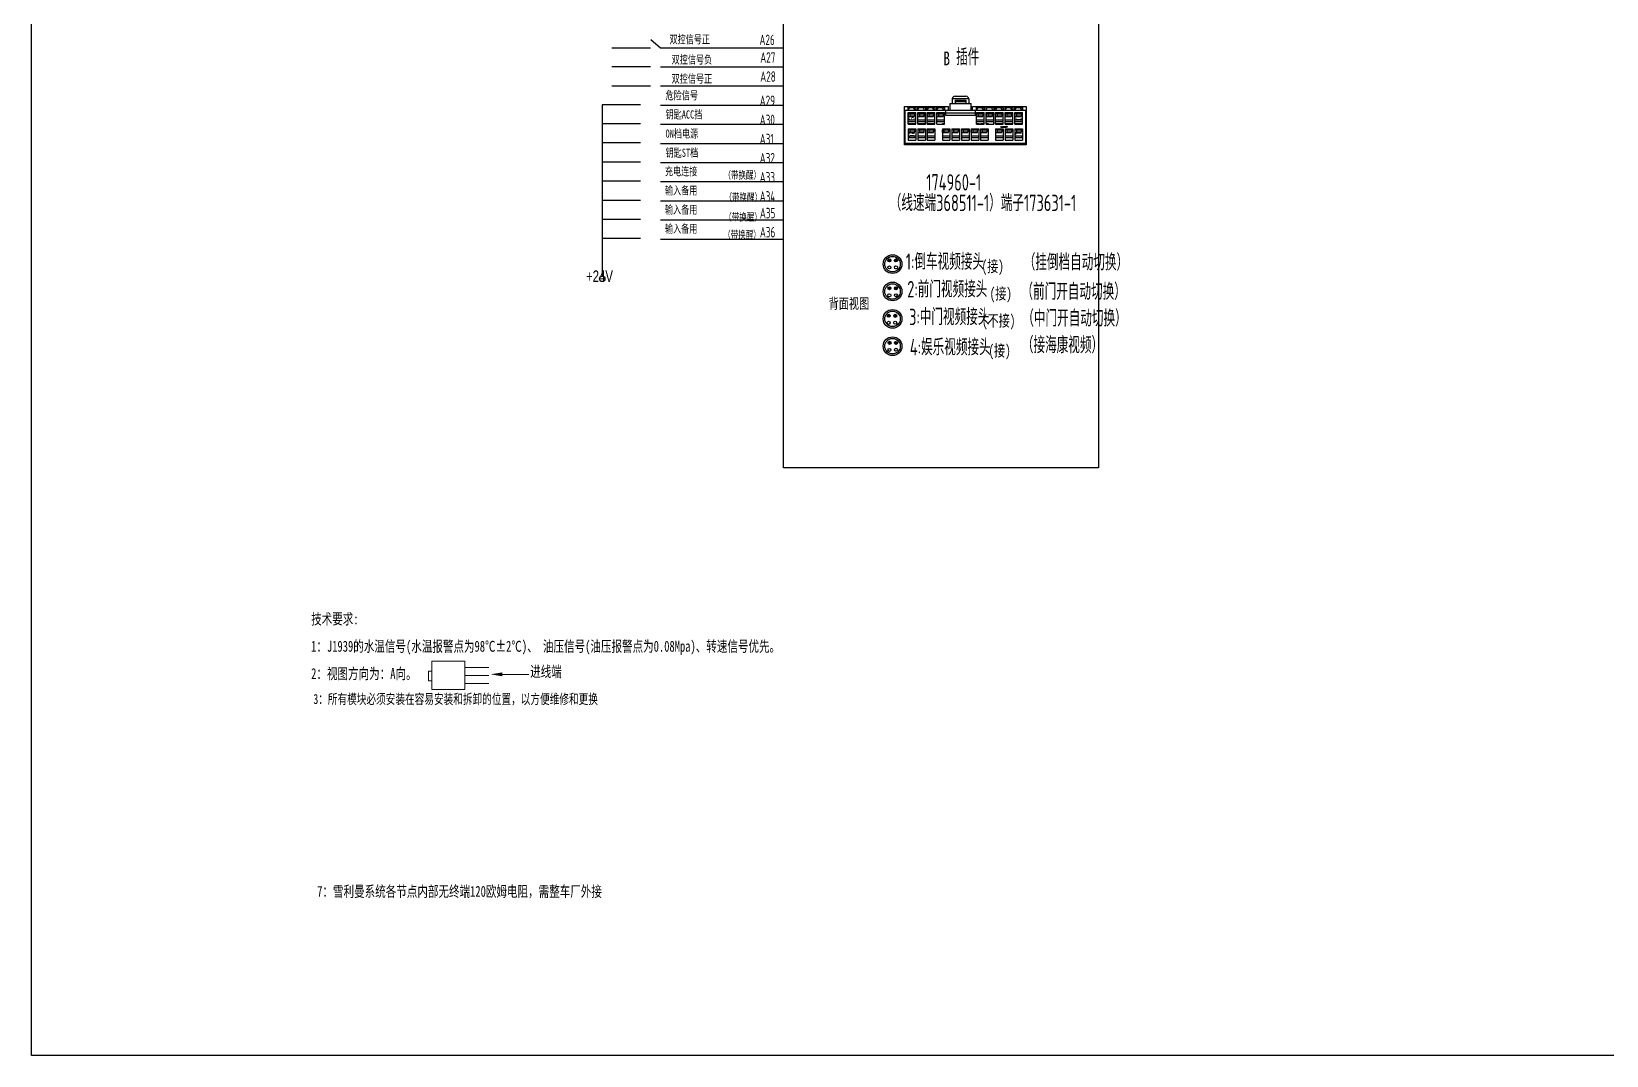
# Model space of a CAD drawing. Header units: millimetres. Extents: x 892 to 2000, y 322 to 1068.
# Drawn here: x 892 to 1468, y 322 to 696 of the extents above; entities that cross this region are included whole.
import ezdxf
from ezdxf.enums import TextEntityAlignment as Align

# ---------------------------------------------------------------- set-up
doc = ezdxf.new("R2010")
doc.units = ezdxf.units.MM
doc.header["$LTSCALE"] = 10
doc.linetypes.add('实线_3_1', pattern=[4, 4, 0])
for name, color, linetype, lineweight in [('0层_4_1', 7, '实线_3_1', 18), ('11', 3, 'Continuous', 0), ('框架和插件_1', 7, '实线_3_1', 18)]:
    doc.layers.add(name, color=color, linetype=linetype, lineweight=lineweight)
for name, color, linetype in [('200', 7, 'Continuous'), ('框架和插件', 7, 'Continuous'), ('细实线', 3, 'Continuous')]:
    doc.layers.add(name, color=color, linetype=linetype)
doc.styles.add('EXPLODED6', font='arial.ttf', dxfattribs={"height": 0.2})
doc.styles.get("Standard").update_dxf_attribs({"font": 'isocp.shx', "width": 0.707, "bigfont": 'hztxt.shx'})
doc.styles.add('仿宋体', font='', dxfattribs={"width": 0.707})
doc.styles.add('仿宋体_1', font='', dxfattribs={"width": 0.707})
doc.styles.get('仿宋体').set_extended_font_data('FangSong_GB2312')
doc.styles.get('仿宋体_1').set_extended_font_data('宋体')

# ---------------------------------------------------------------- blocks, each defined once
blk = doc.blocks.new('A$C20795744')
at = {"color": 7, "linetype": 'Continuous'}
for p, q in [((18.5, 17.73), (22.5, 17.73)), ((0, 0), (0, 14)), ((0, 14), (16.15, 14)), ((0.1, 12.6), (0.1, 0.5)), ((0.1, 12.6), (44.4, 12.6)), ((1.35, 12.6), (1.35, 13.6)), ((1.8, 13.6), (1.35, 12.82)), ((1.35, 13.6), (4.15, 13.6)), ((1.35, 7.55), (1.35, 11.75)), ((1.35, 11.75), (4.15, 11.75)), ((1.8, 11.75), (1.8, 11.3)), ((3.75, 12.82), (3.3, 13.6)), ((3.3, 11.75), (3.3, 11.3)), ((3.75, 12.6), (3.75, 12.82)), ((4.15, 13.6), (4.15, 12.6)), ((4.15, 7.55), (4.15, 11.75)), ((4.85, 12.6), (4.85, 13.6)), ((5.3, 13.6), (4.85, 12.82)), ((4.85, 13.6), (7.65, 13.6)), ((4.85, 7.55), (4.85, 11.75)), ((4.85, 11.75), (7.65, 11.75)), ((5.3, 11.75), (5.3, 11.3)), ((7.25, 12.82), (6.8, 13.6)), ((6.8, 11.75), (6.8, 11.3)), ((7.25, 12.6), (7.25, 12.82)), ((7.65, 13.6), (7.65, 12.6)), ((7.65, 7.55), (7.65, 11.75)), ((8.35, 12.6), (8.35, 13.6)), ((8.8, 13.6), (8.35, 12.82)), ((8.35, 13.6), (11.15, 13.6)), ((8.35, 7.55), (8.35, 11.75)), ((8.35, 11.75), (11.15, 11.75)), ((8.8, 11.75), (8.8, 11.3)), ((10.75, 12.82), (10.3, 13.6)), ((10.3, 11.75), (10.3, 11.3)), ((10.75, 12.6), (10.75, 12.82)), ((11.15, 13.6), (11.15, 12.6)), ((11.15, 7.55), (11.15, 11.75)), ((11.85, 12.6), (11.85, 13.6)), ((12.3, 13.6), (11.85, 12.82)), ((11.85, 13.6), (14.65, 13.6)), ((11.85, 7.55), (11.85, 11.75)), ((11.85, 11.75), (14.65, 11.75)), ((12.3, 11.75), (12.3, 11.3)), ((14.25, 12.82), (13.8, 13.6)), ((13.8, 11.75), (13.8, 11.3)), ((14.25, 12.6), (14.25, 12.82)), ((14.65, 13.6), (14.65, 12.6)), ((14.65, 7.55), (14.65, 11.75)), ((15.05, 12.6), (15.05, 10.8)), ((15.05, 11.6), (25.95, 11.6)), ((16.15, 12.6), (16.15, 14)), ((16.65, 15.1), (16.65, 12.6)), ((16.65, 15.1), (24.35, 15.1)), ((17.5, 16.73), (17.5, 15.1)), ((23.5, 16.73), (17.5, 16.73)), ((18.5, 16.23), (18.5, 15.1)), ((18.5, 16.23), (22.5, 16.23)), ((18.5, 16.15), (22.5, 16.15)), ((22.5, 15.65), (18.5, 15.65)), ((22.5, 16.23), (22.5, 15.1)), ((23.5, 16.73), (23.5, 15.1)), ((24.35, 12.6), (24.35, 15.1)), ((24.85, 12.6), (24.85, 14)), ((24.85, 14), (44.5, 14)), ((25.95, 10.8), (25.95, 12.6)), ((26.35, 12.6), (26.35, 13.6)), ((26.8, 13.6), (26.35, 12.82)), ((26.35, 13.6), (29.15, 13.6)), ((26.35, 7.55), (26.35, 11.75)), ((26.35, 11.75), (29.15, 11.75)), ((26.8, 11.75), (26.8, 11.3)), ((28.75, 12.82), (28.3, 13.6)), ((28.3, 11.75), (28.3, 11.3)), ((28.75, 12.6), (28.75, 12.82)), ((29.15, 13.6), (29.15, 12.6)), ((29.15, 7.55), (29.15, 11.75)), ((29.85, 12.6), (29.85, 13.6)), ((30.3, 13.6), (29.85, 12.82)), ((29.85, 13.6), (32.65, 13.6)), ((29.85, 7.55), (29.85, 11.75)), ((29.85, 11.75), (32.65, 11.75)), ((30.3, 11.75), (30.3, 11.3)), ((32.25, 12.82), (31.8, 13.6)), ((31.8, 11.75), (31.8, 11.3)), ((32.25, 12.6), (32.25, 12.82)), ((32.65, 13.6), (32.65, 12.6)), ((32.65, 7.55), (32.65, 11.75)), ((33.35, 12.6), (33.35, 13.6)), ((33.8, 13.6), (33.35, 12.82)), ((33.35, 13.6), (36.15, 13.6)), ((33.35, 7.55), (33.35, 11.75)), ((33.35, 11.75), (36.15, 11.75)), ((33.8, 11.75), (33.8, 11.3)), ((35.75, 12.82), (35.3, 13.6)), ((35.3, 11.75), (35.3, 11.3)), ((35.75, 12.6), (35.75, 12.82)), ((36.15, 13.6), (36.15, 12.6)), ((36.15, 7.55), (36.15, 11.75)), ((36.85, 12.6), (36.85, 13.6)), ((37.3, 13.6), (36.85, 12.82)), ((36.85, 13.6), (39.65, 13.6)), ((36.85, 7.55), (36.85, 11.75)), ((36.85, 11.75), (39.65, 11.75)), ((37.3, 11.75), (37.3, 11.3)), ((39.25, 12.82), (38.8, 13.6)), ((38.8, 11.75), (38.8, 11.3)), ((39.25, 12.6), (39.25, 12.82)), ((39.65, 13.6), (39.65, 12.6)), ((39.65, 7.55), (39.65, 11.75)), ((40.35, 12.6), (40.35, 13.6)), ((40.8, 13.6), (40.35, 12.82)), ((40.35, 13.6), (43.15, 13.6)), ((40.35, 7.55), (40.35, 11.75)), ((40.35, 11.75), (43.15, 11.75)), ((40.8, 11.75), (40.8, 11.3)), ((42.75, 12.82), (42.3, 13.6)), ((42.3, 11.75), (42.3, 11.3)), ((42.75, 12.6), (42.75, 12.82)), ((43.15, 13.6), (43.15, 12.6)), ((43.15, 7.55), (43.15, 11.75)), ((44.4, 0.5), (44.4, 12.6)), ((44.5, 14), (44.5, 0)), ((1.8, 11.3), (1.35, 11.3)), ((4.15, 9), (1.35, 9)), ((1.35, 8.5), (4.15, 8.5)), ((1.35, 7.7), (4.15, 7.7)), ((1.35, 7.55), (4.15, 7.55)), ((1.35, 5.85), (1.35, 1.65)), ((1.35, 5.85), (4.15, 5.85)), ((1.4, 7.7), (1.4, 7.55)), ((1.45, 10.3), (1.45, 11.3)), ((1.45, 10.3), (3.65, 10.3)), ((1.8, 7.7), (1.71, 7.55)), ((1.8, 5.85), (1.8, 5.4)), ((1.95, 11.22), (1.95, 10.58)), ((3.75, 11.22), (1.95, 11.22)), ((1.95, 10.58), (3.75, 10.58)), ((4.15, 11.3), (3.3, 11.3)), ((3.39, 7.55), (3.3, 7.7)), ((3.3, 5.85), (3.3, 5.4)), ((3.65, 11.22), (3.65, 11.3)), ((3.65, 10.3), (3.65, 10.58)), ((3.75, 10.58), (3.75, 11.22)), ((4.15, 5.85), (4.15, 1.65)), ((5.3, 11.3), (4.85, 11.3)), ((7.65, 9), (4.85, 9)), ((4.85, 8.5), (7.65, 8.5)), ((4.85, 7.7), (7.65, 7.7)), ((4.85, 7.55), (7.65, 7.55)), ((4.85, 5.85), (4.85, 1.65)), ((4.85, 5.85), (7.65, 5.85)), ((4.95, 10.3), (4.95, 11.3)), ((4.95, 10.3), (7.15, 10.3)), ((5.3, 7.7), (5.21, 7.55)), ((5.3, 5.85), (5.3, 5.4)), ((5.45, 11.22), (5.45, 10.58)), ((7.25, 11.22), (5.45, 11.22)), ((5.45, 10.58), (7.25, 10.58)), ((7.65, 11.3), (6.8, 11.3)), ((6.89, 7.55), (6.8, 7.7)), ((6.8, 5.85), (6.8, 5.4)), ((7.15, 11.22), (7.15, 11.3)), ((7.15, 10.3), (7.15, 10.58)), ((7.25, 10.58), (7.25, 11.22)), ((7.65, 5.85), (7.65, 1.65)), ((8.8, 11.3), (8.35, 11.3)), ((11.15, 9), (8.35, 9)), ((8.35, 8.5), (11.15, 8.5)), ((8.35, 7.7), (11.15, 7.7)), ((8.35, 7.55), (11.15, 7.55)), ((8.35, 5.85), (8.35, 1.65)), ((8.35, 5.85), (11.15, 5.85)), ((8.45, 10.3), (8.45, 11.3)), ((8.45, 10.3), (10.65, 10.3)), ((8.8, 7.7), (8.71, 7.55)), ((8.8, 5.85), (8.8, 5.4)), ((8.95, 11.22), (8.95, 10.58)), ((10.75, 11.22), (8.95, 11.22)), ((8.95, 10.58), (10.75, 10.58)), ((11.15, 11.3), (10.3, 11.3)), ((10.39, 7.55), (10.3, 7.7)), ((10.3, 5.85), (10.3, 5.4)), ((10.65, 11.22), (10.65, 11.3)), ((10.65, 10.3), (10.65, 10.58)), ((10.75, 10.58), (10.75, 11.22)), ((11.15, 5.85), (11.15, 1.65)), ((12.3, 11.3), (11.85, 11.3)), ((14.65, 9), (11.85, 9)), ((11.85, 8.5), (14.65, 8.5)), ((11.85, 7.55), (14.65, 7.55)), ((11.95, 10.3), (11.95, 11.3)), ((11.95, 10.3), (14.15, 10.3)), ((12.45, 11.22), (12.45, 10.58)), ((14.25, 11.22), (12.45, 11.22)), ((12.45, 10.58), (14.25, 10.58)), ((14.65, 11.3), (13.8, 11.3)), ((13.85, 7.55), (13.85, 7.7)), ((13.85, 7.7), (14.65, 7.7)), ((13.85, 5.85), (13.85, 1.65)), ((13.85, 5.85), (16.65, 5.85)), ((14.15, 11.22), (14.15, 11.3)), ((14.15, 10.3), (14.15, 10.58)), ((14.3, 7.7), (14.21, 7.55)), ((14.25, 10.58), (14.25, 11.22)), ((14.3, 5.85), (14.3, 5.4)), ((15.05, 10.8), (25.95, 10.8)), ((15.8, 5.85), (15.8, 5.4)), ((16.65, 5.85), (16.65, 1.65)), ((17.35, 5.85), (17.35, 1.65)), ((17.35, 5.85), (20.15, 5.85)), ((17.8, 5.85), (17.8, 5.4)), ((19.3, 5.85), (19.3, 5.4)), ((20.15, 5.85), (20.15, 1.65)), ((20.85, 5.85), (20.85, 1.65)), ((20.85, 5.85), (23.65, 5.85)), ((21.3, 5.85), (21.3, 5.4)), ((22.8, 5.85), (22.8, 5.4)), ((23.65, 5.85), (23.65, 1.65)), ((24.35, 5.85), (24.35, 1.65)), ((24.35, 5.85), (27.15, 5.85)), ((24.8, 5.85), (24.8, 5.4)), ((26.3, 5.85), (26.3, 5.4)), ((26.8, 11.3), (26.35, 11.3)), ((29.15, 9), (26.35, 9)), ((26.35, 8.5), (29.15, 8.5)), ((26.35, 7.7), (27.15, 7.7)), ((26.39, 7.55), (26.35, 7.61)), ((26.35, 7.55), (29.15, 7.55)), ((26.45, 10.3), (26.45, 11.3)), ((26.45, 10.3), (28.65, 10.3)), ((26.95, 11.22), (26.95, 10.58)), ((28.75, 11.22), (26.95, 11.22)), ((26.95, 10.58), (28.75, 10.58)), ((27.15, 7.7), (27.15, 7.55)), ((27.15, 5.85), (27.15, 1.65)), ((27.85, 7.55), (27.85, 7.7)), ((27.85, 7.7), (29.15, 7.7)), ((27.85, 5.85), (27.85, 1.65)), ((27.85, 5.85), (30.65, 5.85)), ((28.3, 7.7), (28.21, 7.55)), ((29.15, 11.3), (28.3, 11.3)), ((28.3, 5.85), (28.3, 5.4)), ((28.65, 11.22), (28.65, 11.3)), ((28.65, 10.3), (28.65, 10.58)), ((28.75, 10.58), (28.75, 11.22)), ((29.8, 5.85), (29.8, 5.4)), ((30.3, 11.3), (29.85, 11.3)), ((32.65, 9), (29.85, 9)), ((29.85, 8.5), (32.65, 8.5)), ((29.85, 7.7), (30.65, 7.7)), ((29.89, 7.55), (29.85, 7.61)), ((29.85, 7.55), (32.65, 7.55)), ((29.95, 10.3), (29.95, 11.3)), ((29.95, 10.3), (32.15, 10.3)), ((30.45, 11.22), (30.45, 10.58)), ((32.25, 11.22), (30.45, 11.22)), ((30.45, 10.58), (32.25, 10.58)), ((30.65, 7.7), (30.65, 7.55)), ((30.65, 5.85), (30.65, 1.65)), ((32.65, 11.3), (31.8, 11.3)), ((32.15, 11.22), (32.15, 11.3)), ((32.15, 10.3), (32.15, 10.58)), ((32.25, 10.58), (32.25, 11.22)), ((33.8, 11.3), (33.35, 11.3)), ((36.15, 9), (33.35, 9)), ((33.35, 8.5), (36.15, 8.5)), ((33.35, 7.7), (36.15, 7.7)), ((33.35, 7.55), (36.15, 7.55)), ((33.35, 5.85), (33.35, 1.65)), ((33.35, 5.85), (36.15, 5.85)), ((33.45, 10.3), (33.45, 11.3)), ((33.45, 10.3), (35.65, 10.3)), ((33.8, 7.7), (33.71, 7.55)), ((33.8, 5.85), (33.8, 5.4)), ((33.95, 11.22), (33.95, 10.58)), ((35.75, 11.22), (33.95, 11.22)), ((33.95, 10.58), (35.75, 10.58)), ((35.2, 6.3), (35.43, 6.71)), ((35.46, 6.3), (35.2, 6.3)), ((36.15, 11.3), (35.3, 11.3)), ((35.39, 7.55), (35.3, 7.7)), ((35.3, 5.85), (35.3, 5.4)), ((35.43, 6.71), (35.74, 6.71)), ((35.48, 6.34), (35.46, 6.3)), ((35.69, 6.34), (35.48, 6.34)), ((35.58, 6.57), (35.53, 6.45)), ((35.53, 6.45), (35.64, 6.45)), ((35.64, 6.45), (35.58, 6.57)), ((35.65, 11.22), (35.65, 11.3)), ((35.65, 10.3), (35.65, 10.58)), ((35.71, 6.3), (35.69, 6.34)), ((35.97, 6.3), (35.71, 6.3)), ((35.74, 6.71), (35.97, 6.3)), ((35.75, 10.58), (35.75, 11.22)), ((35.98, 6.3), (35.98, 6.71)), ((35.98, 6.71), (36.34, 6.71)), ((36.21, 6.3), (35.98, 6.3)), ((36.15, 5.85), (36.15, 1.65)), ((36.21, 6.57), (36.21, 6.3)), ((36.32, 6.3), (36.21, 6.57)), ((36.53, 6.3), (36.32, 6.3)), ((36.34, 6.71), (36.42, 6.5)), ((36.42, 6.5), (36.51, 6.71)), ((36.51, 6.71), (36.87, 6.71)), ((36.64, 6.57), (36.53, 6.3)), ((36.64, 6.3), (36.64, 6.57)), ((36.87, 6.3), (36.64, 6.3)), ((37.3, 11.3), (36.85, 11.3)), ((39.65, 9), (36.85, 9)), ((36.85, 8.5), (39.65, 8.5)), ((36.85, 7.7), (39.65, 7.7)), ((36.85, 7.55), (39.65, 7.55)), ((36.85, 5.85), (36.85, 1.65)), ((36.85, 5.85), (39.65, 5.85)), ((36.87, 6.71), (36.87, 6.3)), ((36.93, 6.3), (36.93, 6.71)), ((36.93, 6.71), (37.35, 6.71)), ((37.16, 6.3), (36.93, 6.3)), ((36.95, 10.3), (36.95, 11.3)), ((36.95, 10.3), (39.15, 10.3)), ((37.16, 6.6), (37.16, 6.53)), ((37.35, 6.6), (37.16, 6.6)), ((37.16, 6.53), (37.35, 6.53)), ((37.16, 6.42), (37.16, 6.3)), ((37.35, 6.42), (37.16, 6.42)), ((37.3, 7.7), (37.21, 7.55)), ((37.3, 5.85), (37.3, 5.4)), ((37.45, 11.22), (37.45, 10.58)), ((39.25, 11.22), (37.45, 11.22)), ((37.45, 10.58), (39.25, 10.58)), ((39.65, 11.3), (38.8, 11.3)), ((38.89, 7.55), (38.8, 7.7)), ((38.8, 5.85), (38.8, 5.4)), ((39.15, 11.22), (39.15, 11.3)), ((39.15, 10.3), (39.15, 10.58)), ((39.25, 10.58), (39.25, 11.22)), ((39.65, 5.85), (39.65, 1.65)), ((40.8, 11.3), (40.35, 11.3)), ((43.15, 9), (40.35, 9)), ((40.35, 8.5), (43.15, 8.5)), ((40.35, 7.7), (43.15, 7.7)), ((40.35, 7.55), (43.15, 7.55)), ((40.35, 5.85), (40.35, 1.65)), ((40.35, 5.85), (43.15, 5.85)), ((40.45, 10.3), (40.45, 11.3)), ((40.45, 10.3), (42.65, 10.3)), ((40.8, 7.7), (40.71, 7.55)), ((40.8, 5.85), (40.8, 5.4)), ((40.95, 11.22), (40.95, 10.58)), ((42.75, 11.22), (40.95, 11.22)), ((40.95, 10.58), (42.75, 10.58)), ((43.15, 11.3), (42.3, 11.3)), ((42.39, 7.55), (42.3, 7.7)), ((42.3, 5.85), (42.3, 5.4)), ((42.65, 11.22), (42.65, 11.3)), ((42.65, 10.3), (42.65, 10.58)), ((42.75, 10.58), (42.75, 11.22)), ((43.1, 7.7), (43.1, 7.55)), ((43.15, 5.85), (43.15, 1.65)), ((44.5, 0), (0, 0)), ((0.1, 0.5), (44.4, 0.5)), ((1.8, 5.4), (1.35, 5.4)), ((4.15, 3.1), (1.35, 3.1)), ((1.35, 2.6), (4.15, 2.6)), ((1.35, 1.65), (4.15, 1.65)), ((1.45, 4.4), (1.45, 5.4)), ((1.45, 4.4), (3.65, 4.4)), ((1.95, 5.32), (1.95, 4.68)), ((3.75, 5.32), (1.95, 5.32)), ((1.95, 4.68), (3.75, 4.68)), ((2.9, 0), (2.9, 0.5)), ((4.15, 5.4), (3.3, 5.4)), ((3.65, 5.32), (3.65, 5.4)), ((3.65, 4.4), (3.65, 4.68)), ((3.75, 4.68), (3.75, 5.32)), ((4, 2.6), (4, 2.65)), ((4.15, 2.65), (4, 2.65)), ((5.3, 5.4), (4.85, 5.4)), ((7.65, 3.1), (4.85, 3.1)), ((4.85, 2.65), (5, 2.65)), ((4.85, 2.6), (7.65, 2.6)), ((4.85, 1.65), (7.65, 1.65)), ((4.95, 4.4), (4.95, 5.4)), ((4.95, 4.4), (7.15, 4.4)), ((5, 2.6), (5, 2.65)), ((5.45, 5.32), (5.45, 4.68)), ((7.25, 5.32), (5.45, 5.32)), ((5.45, 4.68), (7.25, 4.68)), ((6.2, 0), (6.2, 0.5)), ((7.65, 5.4), (6.8, 5.4)), ((7.15, 5.32), (7.15, 5.4)), ((7.15, 4.4), (7.15, 4.68)), ((7.25, 4.68), (7.25, 5.32)), ((7.5, 2.6), (7.5, 2.65)), ((7.65, 2.65), (7.5, 2.65)), ((8.8, 5.4), (8.35, 5.4)), ((11.15, 3.1), (8.35, 3.1)), ((8.35, 2.65), (8.5, 2.65)), ((8.35, 2.6), (11.15, 2.6)), ((8.35, 1.65), (11.15, 1.65)), ((8.45, 4.4), (8.45, 5.4)), ((8.45, 4.4), (10.65, 4.4)), ((8.5, 2.6), (8.5, 2.65)), ((8.95, 5.32), (8.95, 4.68)), ((10.75, 5.32), (8.95, 5.32)), ((8.95, 4.68), (10.75, 4.68)), ((11.15, 5.4), (10.3, 5.4)), ((10.65, 5.32), (10.65, 5.4)), ((10.65, 4.4), (10.65, 4.68)), ((10.75, 4.68), (10.75, 5.32)), ((14.3, 5.4), (13.85, 5.4)), ((16.65, 3.1), (13.85, 3.1)), ((13.85, 2.6), (16.65, 2.6)), ((13.85, 1.65), (16.65, 1.65)), ((13.95, 4.4), (13.95, 5.4)), ((13.95, 4.4), (16.15, 4.4)), ((14.45, 5.32), (14.45, 4.68)), ((16.25, 5.32), (14.45, 5.32)), ((14.45, 4.68), (16.25, 4.68)), ((16.65, 5.4), (15.8, 5.4)), ((16.15, 5.32), (16.15, 5.4)), ((16.15, 4.4), (16.15, 4.68)), ((16.25, 4.68), (16.25, 5.32)), ((16.5, 2.6), (16.5, 2.65)), ((16.65, 2.65), (16.5, 2.65)), ((17.8, 5.4), (17.35, 5.4)), ((20.15, 3.1), (17.35, 3.1)), ((17.35, 2.65), (17.5, 2.65)), ((17.35, 2.6), (20.15, 2.6)), ((17.35, 1.65), (20.15, 1.65)), ((17.45, 4.4), (17.45, 5.4)), ((17.45, 4.4), (19.65, 4.4)), ((17.5, 2.6), (17.5, 2.65)), ((17.95, 5.32), (17.95, 4.68)), ((19.75, 5.32), (17.95, 5.32)), ((17.95, 4.68), (19.75, 4.68)), ((20.15, 5.4), (19.3, 5.4)), ((19.65, 5.32), (19.65, 5.4)), ((19.65, 4.4), (19.65, 4.68)), ((19.75, 4.68), (19.75, 5.32)), ((20, 2.6), (20, 2.65)), ((20.15, 2.65), (20, 2.65)), ((21.3, 5.4), (20.85, 5.4)), ((23.65, 3.1), (20.85, 3.1)), ((20.85, 2.65), (21, 2.65)), ((20.85, 2.6), (23.65, 2.6)), ((20.85, 1.65), (23.65, 1.65)), ((20.95, 4.4), (20.95, 5.4)), ((20.95, 4.4), (23.15, 4.4)), ((21, 2.6), (21, 2.65)), ((21.45, 5.32), (21.45, 4.68)), ((23.25, 5.32), (21.45, 5.32)), ((21.45, 4.68), (23.25, 4.68)), ((22.5, 0), (22.5, 0.5)), ((23.65, 5.4), (22.8, 5.4)), ((23.15, 5.32), (23.15, 5.4)), ((23.15, 4.4), (23.15, 4.68)), ((23.25, 4.68), (23.25, 5.32)), ((23.5, 2.6), (23.5, 2.65)), ((23.65, 2.65), (23.5, 2.65)), ((24.8, 5.4), (24.35, 5.4)), ((27.15, 3.1), (24.35, 3.1)), ((24.35, 2.65), (24.5, 2.65)), ((24.35, 2.6), (27.15, 2.6)), ((24.35, 1.65), (27.15, 1.65)), ((24.45, 4.4), (24.45, 5.4)), ((24.45, 4.4), (26.65, 4.4)), ((24.5, 2.6), (24.5, 2.65)), ((24.95, 5.32), (24.95, 4.68)), ((26.75, 5.32), (24.95, 5.32)), ((24.95, 4.68), (26.75, 4.68)), ((25.8, 0), (25.8, 0.5)), ((27.15, 5.4), (26.3, 5.4)), ((26.65, 5.32), (26.65, 5.4)), ((26.65, 4.4), (26.65, 4.68)), ((26.75, 4.68), (26.75, 5.32)), ((27, 2.6), (27, 2.65)), ((27.15, 2.65), (27, 2.65)), ((28.3, 5.4), (27.85, 5.4)), ((30.65, 3.1), (27.85, 3.1)), ((27.85, 2.65), (28, 2.65)), ((27.85, 2.6), (30.65, 2.6)), ((27.85, 1.65), (30.65, 1.65)), ((27.95, 4.4), (27.95, 5.4)), ((27.95, 4.4), (30.15, 4.4)), ((28, 2.6), (28, 2.65)), ((28.45, 5.32), (28.45, 4.68)), ((30.25, 5.32), (28.45, 5.32)), ((28.45, 4.68), (30.25, 4.68)), ((30.65, 5.4), (29.8, 5.4)), ((30.15, 5.32), (30.15, 5.4)), ((30.15, 4.4), (30.15, 4.68)), ((30.25, 4.68), (30.25, 5.32)), ((33.8, 5.4), (33.35, 5.4)), ((36.15, 3.1), (33.35, 3.1)), ((33.35, 2.6), (36.15, 2.6)), ((33.35, 1.65), (36.15, 1.65)), ((33.45, 4.4), (33.45, 5.4)), ((33.45, 4.4), (35.65, 4.4)), ((33.95, 5.32), (33.95, 4.68)), ((35.75, 5.32), (33.95, 5.32)), ((33.95, 4.68), (35.75, 4.68)), ((36.15, 5.4), (35.3, 5.4)), ((35.65, 5.32), (35.65, 5.4)), ((35.65, 4.4), (35.65, 4.68)), ((35.75, 4.68), (35.75, 5.32)), ((36, 2.6), (36, 2.65)), ((36.15, 2.65), (36, 2.65)), ((37.3, 5.4), (36.85, 5.4)), ((39.65, 3.1), (36.85, 3.1)), ((36.85, 2.65), (37, 2.65)), ((36.85, 2.6), (39.65, 2.6)), ((36.85, 1.65), (39.65, 1.65)), ((36.95, 4.4), (36.95, 5.4)), ((36.95, 4.4), (39.15, 4.4)), ((37, 2.6), (37, 2.65)), ((37.45, 5.32), (37.45, 4.68)), ((39.25, 5.32), (37.45, 5.32)), ((37.45, 4.68), (39.25, 4.68)), ((38.45, 0), (38.45, 0.5)), ((39.65, 5.4), (38.8, 5.4)), ((39.15, 5.32), (39.15, 5.4)), ((39.15, 4.4), (39.15, 4.68)), ((39.25, 4.68), (39.25, 5.32)), ((39.5, 2.6), (39.5, 2.65)), ((39.65, 2.65), (39.5, 2.65)), ((40.8, 5.4), (40.35, 5.4)), ((43.15, 3.1), (40.35, 3.1)), ((40.35, 2.65), (40.5, 2.65)), ((40.35, 2.6), (43.15, 2.6)), ((40.35, 1.65), (43.15, 1.65)), ((40.45, 4.4), (40.45, 5.4)), ((40.45, 4.4), (42.65, 4.4)), ((40.5, 2.6), (40.5, 2.65)), ((40.95, 5.32), (40.95, 4.68)), ((42.75, 5.32), (40.95, 5.32)), ((40.95, 4.68), (42.75, 4.68)), ((41.75, 0), (41.75, 0.5)), ((43.15, 5.4), (42.3, 5.4)), ((42.65, 5.32), (42.65, 5.4)), ((42.65, 4.4), (42.65, 4.68)), ((42.75, 4.68), (42.75, 5.32))]:
    blk.add_line(p, q, dxfattribs=at)
for centre, radius, start, end in [((18.5, 16.73), 1, 89.99967, 179.99967), ((22.5, 16.73), 1, 359.99967, 89.99967), ((37.35, 6.57), 0.0306, 269.99967, 89.99967)]:
    blk.add_arc(centre, radius, start, end, dxfattribs=at)
for points, start_tangent, end_tangent in [([(37.35, 6.71), (37.53, 6.68), (37.6, 6.63), (37.62, 6.57)], (0.999997, 0.002595), (-0.012204, -0.999926)), ([(37.62, 6.57), (37.6, 6.5), (37.53, 6.45), (37.35, 6.42)], (0.011347, -0.999936), (-0.999997, 0.00249))]:
    blk.add_spline(points, degree=3, dxfattribs=dict(at, start_tangent=start_tangent, end_tangent=end_tangent))
at = {"layer": '细实线', "color": 0, "char_height": 2.2176, "width": 30.8767, "attachment_point": 1, "rotation": 270}
for s, insert in [('{\\fKaiTi_GB2312|b0|i0|c134|p49;9}', (3.72, 10.15)), ('{\\fKaiTi_GB2312|b0|i0|c134|p49;1}', (42.9, 10.02)), ('{\\fKaiTi_GB2312|b0|i0|c134|p49;20}', (3.85, 5)), ('{\\fKaiTi_GB2312|b0|i0|c134|p49;10}', (42.92, 4.86))]:
    blk.add_mtext(s, dxfattribs=dict(at, insert=insert))

msp = doc.modelspace()

# ---------------------------------------------------------------- hatches: boundary and pattern name
at = {"layer": '0层_4_1'}
msp.add_hatch(color=2, dxfattribs=at).paths.add_polyline_path([(1063.95, 461.86), (1063.95, 460.45), (1059.73, 461.16)], flags=0)
at = {"layer": '200'}
h = msp.add_hatch(color=0, dxfattribs=at)
h.dxf.hatch_style = 1
h.paths.add_polyline_path([(1206.15, 612.63, 1), (1205.05, 612.63, 1)])
h.paths.add_polyline_path([(1208.53, 612.62, 1), (1207.42, 612.62, 1)])
h = msp.add_hatch(color=0, dxfattribs=at)
h.dxf.hatch_style = 1
h.paths.add_polyline_path([(1206.13, 602.43, 1), (1205.02, 602.43, 1)])
h.paths.add_polyline_path([(1208.5, 602.42, 1), (1207.4, 602.42, 1)])
h = msp.add_hatch(color=0, dxfattribs=at)
h.dxf.hatch_style = 1
h.paths.add_polyline_path([(1205.88, 592.35, 1), (1204.78, 592.35, 1)])
h.paths.add_polyline_path([(1208.26, 592.34, 1), (1207.15, 592.34, 1)])
h = msp.add_hatch(color=0, dxfattribs=at)
h.dxf.hatch_style = 1
h.paths.add_polyline_path([(1206.16, 582.46, 1), (1205.06, 582.46, 1)])
h.paths.add_polyline_path([(1208.54, 582.45, 1), (1207.43, 582.45, 1)])

# ---------------------------------------------------------------- linework, layer by layer
at = {"layer": '0层_4_1', "color": 2}
for p, q in [((1050.31, 463.64), (1059.04, 463.64)), ((1050.31, 463.64), (1059.04, 463.64)), ((1062.15, 461.16), (1073.73, 461.16)), ((1050.31, 460.74), (1059.04, 460.74)), ((1050.31, 460.74), (1059.04, 460.74)), ((1050.31, 457.85), (1059.04, 457.85)), ((1050.31, 457.85), (1059.04, 457.85))]:
    msp.add_line(p, q, dxfattribs=at)
for points in [[(1038.28, 458.83), (1037.05, 458.83), (1037.05, 462.26), (1038.28, 462.26)], [(1038.28, 458.83), (1037.05, 458.83), (1037.05, 462.26), (1038.28, 462.26)], [(1050.31, 455.61), (1038.28, 455.61), (1038.28, 465.93), (1050.31, 465.93)]]:
    msp.add_lwpolyline(points, close=True, dxfattribs=at)
at = {"layer": '200'}
for p, q in [((1121.81, 690.33), (1118.37, 693.36)), ((1118.17, 690.33), (1104.08, 690.33)), ((1166.83, 690.33), (1121.81, 690.33)), ((1118.17, 683.42), (1104.08, 683.42)), ((1166.83, 683.33), (1121.81, 683.33)), ((1118.17, 676.34), (1104.08, 676.34)), ((1166.83, 676.33), (1121.81, 676.33)), ((1114.58, 669.6), (1100.49, 669.6)), ((1100.49, 669.6), (1100.49, 606.9)), ((1166.83, 669.33), (1121.81, 669.33)), ((1114.58, 662.6), (1100.49, 662.6)), ((1166.83, 662.33), (1121.81, 662.33)), ((1114.58, 655.6), (1100.49, 655.6)), ((1166.83, 655.33), (1121.81, 655.33)), ((1114.58, 648.6), (1100.49, 648.6)), ((1166.83, 648.33), (1121.81, 648.33)), ((1114.58, 641.6), (1100.49, 641.6)), ((1166.83, 641.33), (1121.81, 641.33)), ((1166.83, 641.33), (1121.81, 641.33)), ((1114.58, 634.6), (1100.49, 634.6)), ((1166.83, 634.33), (1121.81, 634.33)), ((1114.58, 627.6), (1100.49, 627.6)), ((1166.83, 627.33), (1121.81, 627.33)), ((1114.58, 620.6), (1100.49, 620.6)), ((1166.83, 620.33), (1121.81, 620.33))]:
    msp.add_line(p, q, dxfattribs=at)
for points in [[(891.81, 1068.38), (1999.69, 1068.38), (1999.69, 321.68), (891.81, 321.68)], [(1166.83, 892.4), (1282.05, 892.4), (1282.05, 536.67), (1166.83, 536.67)]]:
    msp.add_lwpolyline(points, close=True, dxfattribs=at)
at = {"layer": '框架和插件', "color": 4, "linetype": 'Continuous'}
for centre, radius in [((1206.72, 611.27), 3.42), ((1206.72, 611.27), 2.83), ((1206.72, 601.25), 3.42), ((1206.72, 601.25), 2.83), ((1206.72, 591.24), 3.42), ((1206.72, 591.24), 2.83), ((1206.72, 581.23), 3.42), ((1206.72, 581.23), 2.83)]:
    msp.add_circle(centre, radius, dxfattribs=at)
at = {"layer": '框架和插件', "color": 4}
for centre in [(1205.56, 610.06), (1205.6, 612.63), (1207.96, 610.09), (1207.98, 612.62), (1205.54, 599.86), (1205.58, 602.43), (1207.94, 599.9), (1207.95, 602.42), (1205.29, 589.78), (1205.33, 592.35), (1207.69, 589.82), (1207.7, 592.34), (1205.61, 582.46), (1207.98, 582.45), (1205.57, 579.89), (1207.97, 579.92)]:
    msp.add_circle(centre, 0.552, dxfattribs=at)
at = {"layer": '框架和插件', "color": 1}
msp.add_circle((1100.54, 605.86), 1.01, dxfattribs=at)

# ---------------------------------------------------------------- block references
msp.add_blockref('A$C20795744', (1211.08, 654.97))

# ---------------------------------------------------------------- texts
at = {"color": 32, "insert": (994.91, 453.97), "char_height": 3.6577, "width": 158.0895, "attachment_point": 1}
msp.add_mtext('{\\fSimSun|b0|i0|c134|p2;3：所有模块必须安装在容易安装和拆卸的位置，以方便维修和更换}', dxfattribs=at)
at = {"layer": '11', "color": 0, "width": 0.707}
for s, p in [('A26', (1158.05, 691.43)), ('A27', (1158.33, 684.97)), ('A28', (1158.33, 677.97)), ('A29', (1158.13, 669.13)), ('A30', (1158.13, 662.13)), ('A31', (1158.13, 655.13)), ('A32', (1158.13, 648.13)), ('A33', (1158.13, 641.13)), ('A34', (1158.13, 634.13)), ('A35', (1158.2, 628.03)), ('A36', (1158.2, 621.03))]:
    msp.add_text(s, height=3.819, dxfattribs=at).set_placement(p)
at = {"layer": '框架和插件', "style": '仿宋体', "width": 0.707}
msp.add_text('B', height=5, dxfattribs=at).set_placement((1225.32, 684.03))
at = {"layer": '框架和插件', "color": 0, "style": '仿宋体', "width": 0.707}
for p in [(1144.91, 642.46), (1145.28, 634.36), (1145.19, 627.09), (1144.81, 620.67)]:
    msp.add_text('（带换醒）', height=2.765, dxfattribs=at).set_placement(p)
at = {"layer": '框架和插件', "color": 0, "linetype": 'Continuous', "width": 0.707}
for s, style, p in [('(接)', '仿宋体', (1239.28, 608.38)), ('+24V', 'EXPLODED6', (1094.59, 604.71)), ('(接)', '仿宋体', (1242.23, 598.37)), ('(不接)', '仿宋体', (1239.42, 588.47)), ('(接)', '仿宋体', (1241.8, 577.5))]:
    msp.add_text(s, height=4.232, dxfattribs=dict(at, style=style)).set_placement(p)
at = {"layer": '框架和插件', "color": 4, "style": '仿宋体', "width": 0.707}
msp.add_text('背面视图', height=3.84, dxfattribs=at).set_placement((1183.34, 594.95))
for s, p in [('技术要求:', (994.08, 483.44)), ('1：J1939的水温信号(水温报警点为98℃±2℃)、 油压信号(油压报警点为0.08Mpa)、转速信号优先。', (994.08, 473.44)), ('2：视图方向为：A向。', (994.08, 463.44)), ('7：雪利曼系统各节点内部无终端120欧姆电阻，需整车厂外接', (996.29, 383.76))]:
    msp.add_text(s, height=4, dxfattribs=at).set_placement(p, align=Align.TOP_LEFT)
at = {"layer": '框架和插件_1', "color": 2, "insert": (1074.19, 464.19), "char_height": 4, "width": 12.6082, "attachment_point": 1, "style": '仿宋体_1'}
msp.add_mtext('进线端', dxfattribs=at)
at = {"layer": '细实线', "color": 0, "width": 0.707}
for s, p in [('插件', (1229.97, 684.03)), ('174960-1', (1219.04, 638.18)), ('（线速端368511-1）端子173631-1', (1205.69, 630.67)), ('1:倒车视频接头', (1211.57, 609.18)), ('（挂倒档自动切换）', (1254.7, 608.95)), ('2:前门视频接头', (1212.09, 599.09)), ('（前门开自动切换）', (1253.86, 598.2)), ('3:中门视频接头', (1212.76, 588.93)), ('（中门开自动切换）', (1254.17, 588.43)), ('4:娱乐视频接头', (1213.04, 577.89)), ('（接海康视频）', (1254.02, 578.66))]:
    msp.add_text(s, height=6, dxfattribs=at).set_placement(p)
at = {"layer": '细实线', "color": 0, "char_height": 3, "width": 32.2, "attachment_point": 1}
for s, insert in [('{\\fSimSun|b0|i0|c134|p2;双控信号正}', (1125.14, 695.01)), ('{\\fSimSun|b0|i0|c134|p2;双控信号负}', (1125.91, 687.6)), ('{\\fSimSun|b0|i0|c134|p2;双控信号正}', (1125.91, 680.6)), ('{\\fSimSun|b0|i0|c134|p2;危险信号}', (1123.7, 674.52)), ('{\\fSimSun|b0|i0|c134|p2;钥匙ACC挡}', (1123.7, 667.52)), ('{\\fSimSun|b0|i0|c134|p2;ON档电源}', (1123.7, 660.52)), ('{\\fSimSun|b0|i0|c134|p2;钥匙ST档}', (1123.7, 653.52)), ('{\\fSimSun|b0|i0|c134|p2;充电连接}', (1123.46, 646.71)), ('{\\fSimSun|b0|i0|c134|p2;输入备用}', (1123.46, 639.71)), ('{\\fSimSun|b0|i0|c134|p2;输入备用}', (1123.46, 632.71)), ('{\\fSimSun|b0|i0|c134|p2;输入备用}', (1123.46, 625.71))]:
    msp.add_mtext(s, dxfattribs=dict(at, insert=insert))

doc.saveas('drawing.dxf')
